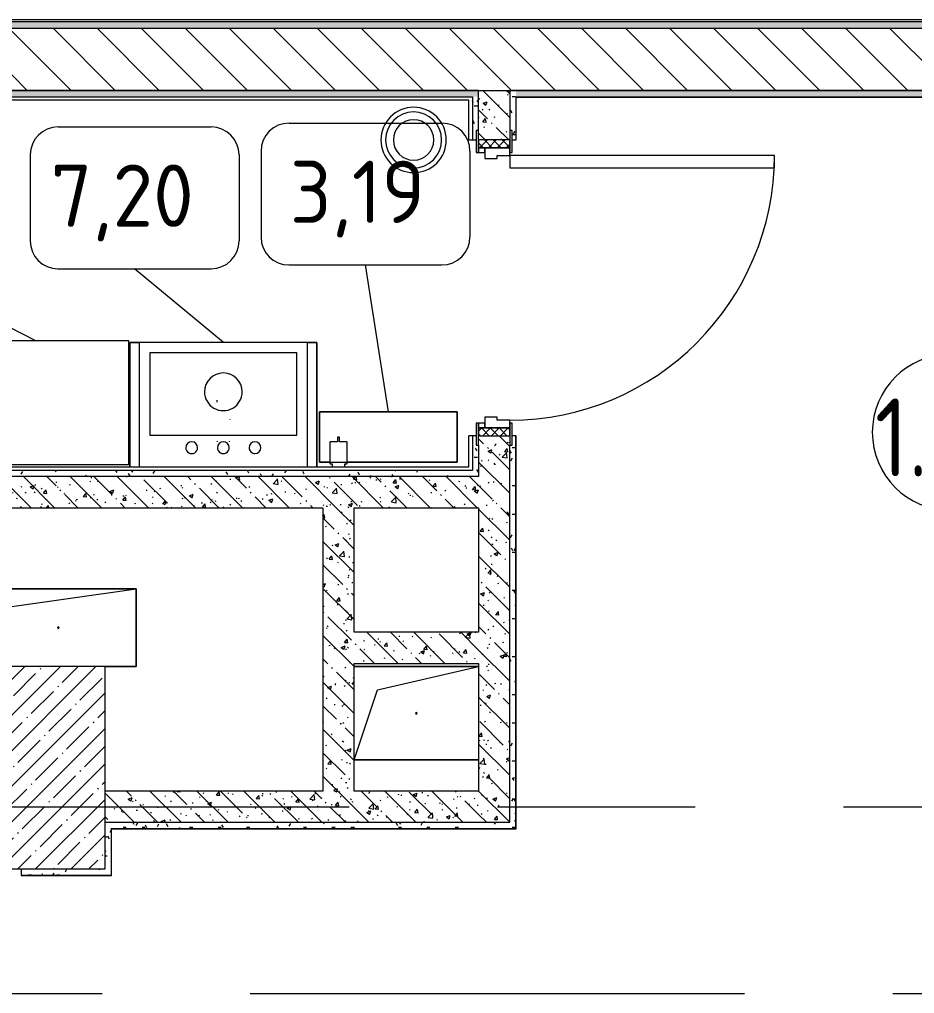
# Model space of a CAD drawing. Header units: millimetres. Extents: x 35840 to 252964, y -8553 to 29000.
# Drawn here: x 75705 to 78580, y 10500 to 13628 of the extents above; entities that cross this region are included whole.
import ezdxf

# ---------------------------------------------------------------- set-up
doc = ezdxf.new("R2010")
doc.units = ezdxf.units.MM
doc.linetypes.add('Осевая', pattern=[3175, 635, -476.25, 1587.5, -476.25])
for name, color, linetype, lineweight in [('0-1', 7, 'Continuous', 9), ('A-AREA-IDEN', 7, 'Continuous', 9), ('A-DOOR', 7, 'Continuous', 9), ('A-DOOR-FRAM-2', 7, 'Continuous', 9), ('A-GENM', 7, 'Continuous', 9), ('A-WALL', 7, 'Continuous', 9), ('I-FURN-IDEN', 7, 'Continuous', 9), ('I-WALL', 7, 'Continuous', 9), ('P-SANR-FIXT', 7, 'Continuous', 9), ('P-SANR-FIXT-2', 7, 'Continuous', 13), ('S-COLS', 7, 'Continuous', 9), ('Оси-2', 7, 'Осевая', 9)]:
    doc.layers.add(name, color=color, linetype=linetype, lineweight=lineweight)
for name, color, linetype, lineweight, true_color in [('A-DOOR-1', 7, 'Continuous', 9, 0xc0c0c0), ('A-DOOR-FRAM-1', 7, 'Continuous', 9, 0xc0c0c0), ('A-WALL-1', 9, 'Continuous', 9, 0x808080), ('A-WALL-FNSH-1', 9, 'Continuous', 9, 0x808080), ('I-FURN-1', 9, 'Continuous', 9, 0x808080), ('P-SANR-FIXT-1', 9, 'Continuous', 13, 0x808080)]:
    doc.layers.add(name, color=color, linetype=linetype, lineweight=lineweight, true_color=true_color)
doc.styles.add('GOST Common', font='GOST_Common.ttf', dxfattribs={"height": 200})
doc.styles.add('GOST Common_1', font='GOST_Common.ttf', dxfattribs={"width": 0.9, "height": 250})
pattern_1 = [(135, (600, 0), (-75.43415, -75.43415), [106.68, -17.78, 3.556, -17.78]), (135, (600, 75.39), (-75.43415, -75.43415), []), (50, (600, 0), (127.52922, -11.15758), [13.335, -146.685]), (355, (600, 0), (-24.66966, 133.74002), [10.668, -117.348]), (100.451, (610.63, -0.93), (102.85973, 122.58178), [11.333, -124.663]), (46.184, (600, 35.56), (189.75516, -29.43036), [20.002, -220.027]), (96.636, (615.81, 33.1), (166.1822, 173.1996), [17, -186.995]), (351.184, (600, 35.56), (166.18393, 173.19757), [16.002, -176.022]), (21, (617.78, 26.67), (106.13027, -71.58603), [13.335, -146.685]), (326, (617.78, 26.67), (43.26188, 128.93175), [10.668, -117.348]), (71.451, (626.62, 20.7), (149.39198, 57.34505), [11.333, -124.663]), (37.5, (600, 0), (2.162228, 59.188357), [3.353, -112.573, 3.353, -115.773, -117.792]), (37.5, (600, 0), (2.162228, 59.188357), [-235.052, 3.353, -114.44]), (7.5, (600, 0), (46.773857, 70.12615), [3.353, -64.567, 3.353, -109.906, -44.894]), (7.5, (600, 0), (46.773857, 70.12615), [-181.178, 3.353, -41.542]), (327.5, (560.35, 0), (94.91367, -4.010093), [3.353, -41.097, 3.353, -135.331, -184.023]), (327.5, (560.35, 0), (94.91367, -4.010093), [-183.134, 3.353, -180.67]), (317.5, (542.57, 0), (103.69057, 17.79882), [3.353, -54.432, 3.353, -88.748, -130.683]), (317.5, (542.57, 0), (103.69057, 17.79882), [-149.885, 3.353, -127.33])]
pattern_2 = [(0, (600, 0), (121.92, 30.48), [10.058, -81.382, 10.058, -81.382, -487.68]), (0, (600, 0), (121.92, 30.48), [-182.88, 10.058, -172.822, 10.058, -81.382, -213.36]), (0, (600, 0), (121.92, 30.48), [-457.2, 10.058, -50.902, 10.058, -142.342]), (120, (645.72, 15.24), (-87.356454, 90.345817), [10.058, -81.382, 10.058, -81.382, -487.68]), (120, (645.72, 15.24), (-87.356454, 90.345817), [-182.88, 10.058, -172.822, 10.058, -81.382, -213.36]), (120, (645.72, 15.24), (-87.356454, 90.345817), [-457.2, 10.058, -50.902, 10.058, -142.342]), (240, (660.96, 76.2), (-34.563546, -120.825817), [10.058, -81.382, 10.058, -81.382, -487.68]), (240, (660.96, 76.2), (-34.563546, -120.825817), [-182.88, 10.058, -172.822, 10.058, -81.382, -213.36]), (240, (660.96, 76.2), (-34.563546, -120.825817), [-457.2, 10.058, -50.902, 10.058, -142.342])]

# ---------------------------------------------------------------- blocks, each defined once
blk = doc.blocks.new('BSC_Колонна _Прямоугольная - 650х500-23287315-План расстановки мебели и оборудования 1 этажа в осях 12-23')
at = {"layer": 'S-COLS'}
h = blk.add_hatch(dxfattribs=at)
h.set_pattern_fill('FP_46', color=256, style=0, pattern_type=2)
h.set_pattern_definition([(135, (11225, -75130), (-57.02463, -57.02463), []), (135, (11225, -75072.975), (-57.02463, -57.02463), [100.806, -20.161, 3.353, -16.808])])
h.paths.add_polyline_path([(325, -250), (325, 250), (-325, 250), (-325, -250), (159.6, -250)])
for p, q in [((325, 250), (-325, 250)), ((-325, 250), (-325, -250)), ((325, -250), (325, 250)), ((-325, -250), (325, -250))]:
    blk.add_line(p, q, dxfattribs=at)
blk = doc.blocks.new('110_Дверь_СКБ_1Ст_Внутренняя1 - Д-7_п__950x2100h_Туалет EW30-32892359-План расстановки мебели и оборудования 1 этажа в осях 12-23')
at = {"layer": 'A-DOOR'}
h = blk.add_hatch(dxfattribs=at)
h.set_pattern_fill('FP_23', color=256, style=0, pattern_type=2)
h.set_pattern_definition([(135, (1826.41, 114.685), (-14.14214, -14.14214), []), (225, (1826.41, 114.685), (14.14214, -14.14214), [])])
h.paths.add_polyline_path([(487.5, 50), (462.5, 50), (462.5, -50), (487.5, -50)])
at = {"layer": 'A-DOOR-FRAM-2'}
h = blk.add_hatch(dxfattribs=at)
h.set_pattern_fill('FP_24', color=256, style=0, pattern_type=2)
h.set_pattern_definition([(45, (-296.384, 114.685), (-14.1421, 14.1421), []), (135, (-296.384, 114.685), (-14.1421, -14.1421), [])])
h.paths.add_polyline_path([(-437.5, 50), (-462.5, 50), (-462.5, -50), (-437.5, -50), (-437.5, -19.1)])
at = {"layer": 'A-DOOR-1'}
for p, q in [((-412.5, 900), (-412.5, 50)), ((-372.5, 900), (-412.5, 900)), ((-372.5, 50), (-372.5, 900)), ((-412.5, 50), (-372.5, 50))]:
    blk.add_line(p, q, dxfattribs=at)
blk.add_arc((-412.5, 50), 850, 360, 90, dxfattribs=at)
at = {"layer": 'A-DOOR-FRAM-1'}
for p, q in [((-422.5, 58), (-492.5, 58)), ((-492.5, 58), (-492.5, 50)), ((-492.5, 50), (-422.5, 50)), ((-437.5, 50), (-462.5, 50)), ((-462.5, 50), (-462.5, -50)), ((-412.5, 50), (-437.5, 50)), ((-437.5, 50), (-437.5, -30)), ((-437.5, -50), (-437.5, 50)), ((-422.5, 50), (-437.5, 50)), ((-437.5, 50), (-437.5, 49)), ((-437.5, 49), (-422.5, 49)), ((-422.5, 50), (-422.5, 58)), ((-422.5, 49), (-422.5, 50)), ((-412.5, 10), (-412.5, 50)), ((437.5, 50), (437.5, 10)), ((462.5, 50), (437.5, 50)), ((517.5, 58), (447.5, 58)), ((447.5, 58), (447.5, 50)), ((462.5, 50), (447.5, 50)), ((447.5, 50), (447.5, 49)), ((447.5, 50), (517.5, 50)), ((447.5, 49), (462.5, 49)), ((462.5, -30), (462.5, 50)), ((487.5, 50), (462.5, 50)), ((462.5, 50), (462.5, -50)), ((462.5, 49), (462.5, 50)), ((487.5, -50), (487.5, 50)), ((517.5, 50), (517.5, 58)), ((-402.5, 10), (-412.5, 10)), ((-402.5, -30), (-402.5, 10)), ((437.5, 10), (427.5, 10)), ((427.5, 10), (427.5, -30)), ((-437.5, -30), (-402.5, -30)), ((-422.5, -30), (-437.5, -30)), ((-437.5, -30), (-437.5, -50)), ((-422.5, -50), (-422.5, -30)), ((427.5, -30), (462.5, -30)), ((462.5, -30), (447.5, -30)), ((447.5, -30), (447.5, -50)), ((462.5, -50), (462.5, -30)), ((-422.5, -50), (-492.5, -50)), ((-492.5, -50), (-492.5, -58)), ((-492.5, -58), (-422.5, -58)), ((-462.5, -50), (-437.5, -50)), ((-437.5, -50), (-422.5, -50)), ((-422.5, -58), (-422.5, -50)), ((447.5, -50), (462.5, -50)), ((517.5, -50), (447.5, -50)), ((447.5, -50), (447.5, -58)), ((447.5, -58), (517.5, -58)), ((462.5, -50), (487.5, -50)), ((517.5, -58), (517.5, -50))]:
    blk.add_line(p, q, dxfattribs=at)
blk = doc.blocks.new('GM_Отверстие прямоугольное _в плите_ - Отверстие-V40-План расстановки мебели и оборудования 1 этажа в осях 12-23')
at = {"layer": 'A-GENM'}
for p, q in [((-250, 125), (250, 125)), ((250, 125), (-250, 125)), ((-187.5, 62.5), (250, 125)), ((250, 125), (250, -125)), ((250, -125), (250, 125)), ((-250, -125), (-187.5, 62.5)), ((250, -125), (150, -125)), ((150, -125), (250, -125))]:
    blk.add_line(p, q, dxfattribs=at)
for start, end in [(360, 180), (180, 360)]:
    blk.add_arc((0, 0), 2.5, start, end, dxfattribs=at)
blk = doc.blocks.new('GM_Отверстие прямоугольное _в плите_ - Отверстие-21959489-План расстановки мебели и оборудования 1 этажа в осях 12-23')
at = {"layer": 'A-GENM'}
for p, q in [((-200, 150), (200, 150)), ((200, 150), (-200, 150)), ((-125, 75), (200, 150)), ((-200, -150), (-125, 75)), ((200, -150), (-200, -150)), ((-200, -150), (200, -150))]:
    blk.add_line(p, q, dxfattribs=at)
for start, end in [(360, 180), (180, 360)]:
    blk.add_arc((0, 0), 2.5, start, end, dxfattribs=at)
blk = doc.blocks.new('Стол базовый прямоугольный - 1_77-25647262-План расстановки мебели и оборудования 1 этажа в осях 12-23')
at = {"layer": 'I-FURN-1'}
for p, q in [((-300, 200), (300, 200)), ((-300, -200), (-300, 200)), ((300, 200), (300, -200)), ((300, -200), (-300, -200))]:
    blk.add_line(p, q, dxfattribs=at)
blk = doc.blocks.new('Мойка кухонная - Мойка Steel Hammer SH R 5151 GLOWE 2-V194-План расстановки мебели и оборудования 1 этажа в осях 12-23')
at = {"layer": 'P-SANR-FIXT'}
for p, q in [((-270, 0), (-270, -400)), ((270, -400), (270, 0)), ((236.1, -102.3), (-236.6, -102.3)), ((-236.6, -102.3), (-236.6, -366.4)), ((236.1, -366.4), (236.1, -102.3)), ((-236.6, -366.4), (236.1, -366.4)), ((-270, -400), (270, -400))]:
    blk.add_line(p, q, dxfattribs=at)
for centre, radius, start, end in [((-101.6, -61.9), 19, 90, 180), ((-101.6, -61.9), 19, 180, 270), ((-101.6, -61.9), 19, 360, 90), ((-101.6, -61.9), 19.1, 270, 360), ((0, -61.9), 19, 360, 180), ((0, -61.9), 19, 180, 360), ((101.6, -61.9), 19.1, 360, 180), ((101.6, -61.9), 19.1, 180, 360), ((0, -241.3), 60.5, 360, 180), ((0, -241.3), 60.5, 180, 360)]:
    blk.add_arc(centre, radius, start, end, dxfattribs=at)
blk = doc.blocks.new('смеситель для раковины - Default-V236-План расстановки мебели и оборудования 1 этажа в осях 12-23')
at = {"layer": '0-1'}
for p, q in [((-20.3, 19.4), (-20.3, 17.5)), ((20.3, 17.5), (20.3, 19.4))]:
    blk.add_line(p, q, dxfattribs=at)
at = {"layer": '0-1', "flags": 128}
for points in [[(-21, 151.3), (-21, 147.9), (-21, 145.7), (-21, 145.2), (-21, 144.9), (-21, 144.8), (-21, 144.7), (-21, 144.7)], [(21, 89.1), (21, 88.6), (21, 88.3), (21, 88.3)]]:
    blk.add_lwpolyline(points, dxfattribs=at)
blk = doc.blocks.new('мусорная корзина - Round_ Metal-30590745-План расстановки мебели и оборудования 1 этажа в осях 12-23')
at = {"layer": 'P-SANR-FIXT-1'}
for radius, start, end in [(105, 0, 180), (90, 360, 180), (65, 0, 180), (105, 180, 360), (90, 180, 360), (65, 180, 360)]:
    blk.add_arc((0, 0), radius, start, end, dxfattribs=at)
blk = doc.blocks.new('TOY_Диспансер мыло - Дозатор Elegance new 11654 019001 хром-V237-План расстановки мебели и оборудования 1 этажа в осях 12-23')
at = {"layer": 'A-GENM'}
for p, q in [((127.9, 101.6), (122.2, 101.6)), ((122.2, 101.6), (122.2, 86.7)), ((127.9, 86.7), (127.9, 101.6)), ((97.5, 84.7), (97.5, 20.8)), ((122.2, 86.7), (99.5, 86.7)), ((150.5, 86.7), (127.9, 86.7)), ((152.5, 20.8), (152.5, 84.7)), ((97.5, 20.8), (97.5, 17)), ((99.5, 15), (105, 15)), ((105, 15), (105, 5.5)), ((145, 5.5), (145, 15)), ((145, 15), (150.5, 15)), ((152.5, 17), (152.5, 20.8))]:
    blk.add_line(p, q, dxfattribs=at)
for centre, start, end in [((99.5, 84.7), 90, 180), ((150.5, 84.7), 360, 90), ((99.5, 17), 180, 270), ((150.5, 17), 270, 360)]:
    blk.add_arc(centre, 2, start, end, dxfattribs=at)
blk = doc.blocks.new('Марка_Мебель - В прямоуг_Balcon_Марка-25523697-План расстановки мебели и оборудования 1 этажа в осях 12-23')
at = {"layer": 'I-FURN-IDEN'}
for p, q in [((-2.455, 2.278), (2.455, 2.278)), ((-3.355, 1.378), (-3.355, -1.384)), ((3.355, 1.378), (3.355, -1.378)), ((-2.461, -2.278), (2.455, -2.278))]:
    blk.add_line(p, q, dxfattribs=at)
for centre, radius, start, end in [((-2.455, 1.378), 0.9, 90, 180), ((2.455, 1.378), 0.9, 0, 90), ((-2.461, -1.384), 0.893, 180, 270), ((2.455, -1.378), 0.9, 270, 0)]:
    blk.add_arc(centre, radius, start, end, dxfattribs=at)
blk = doc.blocks.new('Марка_Помещения - Номер-25198446-План расстановки мебели и оборудования 1 этажа в осях 12-23')
at = {"layer": 'A-AREA-IDEN'}
for start, end in [(360, 180), (180, 360)]:
    blk.add_arc((0, 0), 2.5, start, end, dxfattribs=at)

msp = doc.modelspace()

# ---------------------------------------------------------------- hatches: boundary and pattern name
at = {"layer": 'I-WALL'}
h = msp.add_hatch(dxfattribs=at)
h.set_pattern_fill('FP_85', color=256, style=0, pattern_type=2)
h.set_pattern_definition(pattern_2)
h.paths.add_polyline_path([(84490.7, 13600), (84490.7, 13620), (70810, 13620), (70810, 13600), (81921.1, 13600)])
h = msp.add_hatch(dxfattribs=at)
h.set_pattern_fill('FP_20', color=256, style=0, pattern_type=2)
h.set_pattern_definition([(135, (600, 0), (-70.71068, -70.71068), [])])
h.paths.add_polyline_path([(84490.7, 13400), (84490.7, 13600), (68650, 13600), (68650, 13400), (81921.1, 13400)])
h = msp.add_hatch(dxfattribs=at)
h.set_pattern_fill('FP_85', color=256, style=0, pattern_type=2)
h.set_pattern_definition(pattern_2)
h.paths.add_polyline_path([(73640, 13380), (77179.8, 13380), (77179.8, 13400), (73640, 13400)])
h = msp.add_hatch(dxfattribs=at)
h.set_pattern_fill('FP_22', color=256, style=0, pattern_type=2)
h.set_pattern_definition(pattern_1)
h.paths.add_polyline_path([(77279.8, 11050), (77279.8, 12291.1), (77179.8, 12291.1), (77179.8, 11050)])
h.paths.add_polyline_path([(77179.8, 13241.1), (77279.8, 13241.1), (77279.8, 13400), (77179.8, 13400), (77179.8, 13263.1)])
h = msp.add_hatch(dxfattribs=at)
h.set_pattern_fill('FP_85', color=256, style=0, pattern_type=2)
h.set_pattern_definition(pattern_2)
h.paths.add_polyline_path([(77299.8, 11050), (77299.8, 12291.1), (77287.8, 12291.1), (77287.8, 12261.1), (77279.8, 12261.1), (77279.8, 11050)])
h.paths.add_polyline_path([(77299.8, 13241.1), (77299.8, 13400), (77279.8, 13400), (77279.8, 13271.1), (77287.8, 13271.1), (77287.8, 13241.1)])
h = msp.add_hatch(dxfattribs=at)
h.set_pattern_fill('FP_85', color=256, style=0, pattern_type=2)
h.set_pattern_definition(pattern_2)
h.paths.add_polyline_path([(77312.8, 13380), (82557, 13380), (82557, 13400), (77299.8, 13400), (77299.8, 13380)])
h = msp.add_hatch(dxfattribs=at)
h.set_pattern_fill('FP_85', color=256, style=0, pattern_type=2)
h.set_pattern_definition(pattern_2)
h.paths.add_polyline_path([(77179.8, 12160), (77179.8, 12261.1), (77171.8, 12261.1), (77171.8, 12291.1), (77159.8, 12291.1), (77159.8, 12160)])
h.paths.add_polyline_path([(77171.8, 13241.1), (77171.8, 13271.1), (77179.8, 13271.1), (77179.8, 13380), (77159.8, 13380), (77159.8, 13241.1)])
h = msp.add_hatch(dxfattribs=at)
h.set_pattern_fill('FP_85', color=256, style=0, pattern_type=2)
h.set_pattern_definition(pattern_2)
h.paths.add_polyline_path([(77159.8, 12160), (77159.8, 12180), (75460, 12180), (75460, 12160), (76848.4, 12160)])
h = msp.add_hatch(dxfattribs=at)
h.set_pattern_fill('FP_22', color=256, style=0, pattern_type=2)
h.set_pattern_definition(pattern_1)
h.paths.add_polyline_path([(77179.8, 12060), (77179.8, 12160), (75480, 12160), (75480, 12060), (76779.8, 12060)])
h = msp.add_hatch(dxfattribs=at)
h.set_pattern_fill('FP_22', color=256, style=0, pattern_type=2)
h.set_pattern_definition(pattern_1)
h.paths.add_polyline_path([(76679.8, 11150), (76779.8, 11150), (76779.8, 12060), (76679.8, 12060)])
h = msp.add_hatch(dxfattribs=at)
h.set_pattern_fill('FP_22', color=256, style=0, pattern_type=2)
h.set_pattern_definition(pattern_1)
h.paths.add_polyline_path([(77179.8, 11560), (77179.8, 11660), (76779.8, 11660), (76779.8, 11560)])
h = msp.add_hatch(dxfattribs=at)
h.set_pattern_fill('FP_22', color=256, style=0, pattern_type=2)
h.set_pattern_definition(pattern_1)
h.paths.add_polyline_path([(77179.8, 11050), (77179.8, 11150), (75980, 11150), (75980, 11050), (76123.7, 11050)])
h = msp.add_hatch(dxfattribs=at)
h.set_pattern_fill('FP_85', color=256, style=0, pattern_type=2)
h.set_pattern_definition(pattern_2)
h.paths.add_polyline_path([(77299.8, 11030), (77299.8, 11050), (75980, 11050), (75980, 11030), (76123.7, 11030)])
h = msp.add_hatch(dxfattribs=at)
h.set_pattern_fill('FP_85', color=256, style=0, pattern_type=2)
h.set_pattern_definition(pattern_2)
h.paths.add_polyline_path([(76000, 10900), (76000, 11030), (75980, 11030), (75980, 10900)])
h = msp.add_hatch(dxfattribs=at)
h.set_pattern_fill('FP_85', color=256, style=0, pattern_type=2)
h.set_pattern_definition(pattern_2)
h.paths.add_polyline_path([(75980, 10880), (76000, 10880), (76000, 10900), (75710, 10900), (75710, 10880)])

# ---------------------------------------------------------------- linework, layer by layer
at = {"layer": 'A-WALL'}
for p, q in [((84490.7, 13620), (70830, 13620)), ((77299.8, 13380), (82557, 13380)), ((77299.8, 13380), (77299.8, 13241.1)), ((76000, 11030), (77299.8, 11030)), ((76000, 11030), (76000, 10880))]:
    msp.add_line(p, q, dxfattribs=at)
at = {"layer": 'A-WALL-1'}
for p, q in [((66560, 13600), (84490.7, 13600)), ((73620, 13400), (84490.7, 13400)), ((77179.8, 13400), (73620, 13400)), ((77179.8, 13271.1), (77179.8, 13400)), ((77279.8, 13400), (77279.8, 13271.1)), ((82557, 13400), (77279.8, 13400)), ((73640, 13380), (77159.8, 13380)), ((77159.8, 13380), (77159.8, 13241.1)), ((77159.8, 13241.1), (77171.8, 13241.1)), ((77287.8, 13241.1), (77299.8, 13241.1)), ((77159.8, 12291.1), (77159.8, 12180)), ((77171.8, 12291.1), (77159.8, 12291.1)), ((77299.8, 12291.1), (77287.8, 12291.1)), ((77299.8, 11030), (77299.8, 12291.1)), ((77179.8, 12261.1), (77179.8, 12160)), ((77279.8, 11050), (77279.8, 12261.1)), ((77159.8, 12180), (75460, 12180)), ((77179.8, 12160), (75480, 12160)), ((75580, 12060), (76679.8, 12060)), ((76679.8, 12060), (76679.8, 11150)), ((76779.8, 12060), (77179.8, 12060)), ((76779.8, 11660), (76779.8, 12060)), ((77179.8, 12060), (77179.8, 11660)), ((77179.8, 11660), (76779.8, 11660)), ((76779.8, 11150), (76779.8, 11560)), ((76779.8, 11560), (77179.8, 11560)), ((77179.8, 11560), (77179.8, 11150)), ((76679.8, 11150), (75980, 11150)), ((77179.8, 11150), (76779.8, 11150)), ((75980, 11050), (77279.8, 11050)), ((75710, 10900), (75710, 10880)), ((75710, 10880), (76000, 10880))]:
    msp.add_line(p, q, dxfattribs=at)
at = {"layer": 'A-WALL-FNSH-1'}
for p, q in [((70830, 13628), (84490.7, 13628)), ((77300.8, 13379), (82557, 13379)), ((77300.8, 13241.1), (77300.8, 13379)), ((77299.8, 13241.1), (77300.8, 13241.1)), ((77300.8, 12291.1), (77299.8, 12291.1)), ((77300.8, 11029), (77300.8, 12291.1)), ((76001, 11029), (77300.8, 11029)), ((76001, 10879), (76001, 11029)), ((75710, 10880), (75710, 10879)), ((75710, 10879), (76001, 10879))]:
    msp.add_line(p, q, dxfattribs=at)
at = {"layer": 'I-FURN-1'}
for p, q in [((76659.8, 12591), (76059.8, 12591)), ((76059.8, 12591), (76059.8, 12191)), ((76059.8, 12191), (76059.8, 12591)), ((76059.8, 12591), (76089.8, 12591)), ((76629.8, 12591), (76659.8, 12591)), ((76659.8, 12191), (76659.8, 12591)), ((76659.8, 12591), (76659.8, 12191)), ((77111, 12367.7), (76668.7, 12367.7)), ((76668.7, 12367.7), (76668.7, 12206.3)), ((76668.7, 12206.3), (76668.7, 12367.7)), ((76668.7, 12367.7), (77111, 12367.7)), ((77111, 12206.3), (77111, 12367.7)), ((77111, 12367.7), (77111, 12206.3)), ((76668.7, 12206.3), (77111, 12206.3)), ((76702.3, 12206.3), (76668.7, 12206.3)), ((77111, 12206.3), (76757.3, 12206.3))]:
    msp.add_line(p, q, dxfattribs=at)
at = {"layer": 'I-FURN-IDEN'}
for p, q in [((76359.8, 12591), (76074.8, 12827.4)), ((76889.8, 12367.7), (76816.3, 12839.6)), ((75755.7, 12597.4), (75316.8, 12819.6))]:
    msp.add_line(p, q, dxfattribs=at)
at = {"layer": 'I-WALL'}
for p, q in [((77148.8, 13369), (73651, 13369)), ((77148.8, 13241.1), (77148.8, 13369)), ((77148.8, 13241.1), (77159.8, 13241.1)), ((77148.8, 12191), (77148.8, 12291.1)), ((77159.8, 12291.1), (77148.8, 12291.1)), ((75449, 12191), (77148.8, 12191))]:
    msp.add_line(p, q, dxfattribs=at)
at = {"layer": 'Оси-2'}
for p, q in [((39140.1, 13400), (81460, 13400)), ((39140.1, 11100), (82060, 11100)), ((40410.1, 10500), (82060, 10500))]:
    msp.add_line(p, q, dxfattribs=at)

# ---------------------------------------------------------------- block references
at = {"layer": 'A-AREA-IDEN', "xscale": 99.99999999999993, "yscale": 99.99999999999993, "zscale": 99.99999999999993}
msp.add_blockref('Марка_Помещения - Номер-25198446-План расстановки мебели и оборудования 1 этажа в осях 12-23', (78694.3, 12302.3), dxfattribs=at)
at = {"layer": 'A-DOOR-1', "rotation": 270}
msp.add_blockref('110_Дверь_СКБ_1Ст_Внутренняя1 - Д-7_п__950x2100h_Туалет EW30-32892359-План расстановки мебели и оборудования 1 этажа в осях 12-23', (77229.8, 12778.6), dxfattribs=at)
at = {"layer": 'A-GENM'}
for name, p in [('GM_Отверстие прямоугольное _в плите_ - Отверстие-V40-План расстановки мебели и оборудования 1 этажа в осях 12-23', (75830, 11675)), ('GM_Отверстие прямоугольное _в плите_ - Отверстие-21959489-План расстановки мебели и оборудования 1 этажа в осях 12-23', (76979.8, 11400))]:
    msp.add_blockref(name, p, dxfattribs=at)
at = {"layer": 'I-FURN-1'}
msp.add_blockref('Стол базовый прямоугольный - 1_77-25647262-План расстановки мебели и оборудования 1 этажа в осях 12-23', (75755.7, 12397.4), dxfattribs=at)
at = {"layer": 'I-FURN-IDEN', "xscale": 99.99999999999993, "yscale": 99.99999999999993, "zscale": 99.99999999999993}
for p in [(76816.3, 13067.4), (76074.8, 13055.1)]:
    msp.add_blockref('Марка_Мебель - В прямоуг_Balcon_Марка-25523697-План расстановки мебели и оборудования 1 этажа в осях 12-23', p, dxfattribs=at)
at = {"layer": 'P-SANR-FIXT-1'}
for name, p in [('мусорная корзина - Round_ Metal-30590745-План расстановки мебели и оборудования 1 этажа в осях 12-23', (76970.9, 13241.1)), ('смеситель для раковины - Default-V236-План расстановки мебели и оборудования 1 этажа в осях 12-23', (76359.8, 12254.4))]:
    msp.add_blockref(name, p, dxfattribs=at)
at = {"layer": 'P-SANR-FIXT-2', "rotation": 180}
msp.add_blockref('Мойка кухонная - Мойка Steel Hammer SH R 5151 GLOWE 2-V194-План расстановки мебели и оборудования 1 этажа в осях 12-23', (76359.8, 12191), dxfattribs=at)
at = {"layer": 'P-SANR-FIXT-2'}
msp.add_blockref('TOY_Диспансер мыло - Дозатор Elegance new 11654 019001 хром-V237-План расстановки мебели и оборудования 1 этажа в осях 12-23', (76604.8, 12185.5), dxfattribs=at)
at = {"layer": 'S-COLS', "rotation": 270.0000000000007}
msp.add_blockref('BSC_Колонна _Прямоугольная - 650х500-23287315-План расстановки мебели и оборудования 1 этажа в осях 12-23', (75730, 11225), dxfattribs=at)

# ---------------------------------------------------------------- texts
at = {"layer": 'A-AREA-IDEN', "insert": (78452.5, 12410.9), "char_height": 250, "width": 606.076, "attachment_point": 1, "style": 'GOST Common_1'}
msp.add_mtext('1.20', dxfattribs=at)
at = {"layer": 'I-FURN-IDEN', "char_height": 200, "attachment_point": 1, "style": 'GOST Common'}
for s, insert, width in [('3,19', (76573.3, 13174.4), 553.164), ('7,20', (75805.3, 13162.2), 617.299)]:
    msp.add_mtext(s, dxfattribs=dict(at, insert=insert, width=width))

doc.saveas('drawing.dxf')
